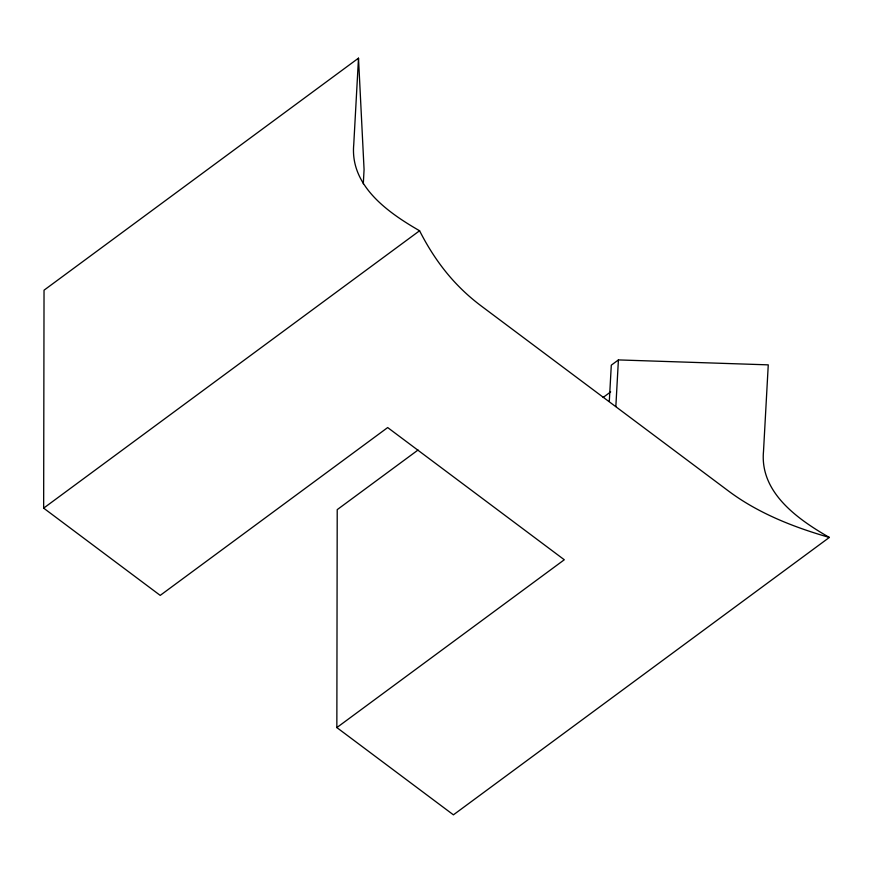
<?xml version="1.0" encoding="UTF-8"?>
<svg xmlns="http://www.w3.org/2000/svg" width="873" height="873" viewBox="0 0 873 873"><rect width="100%" height="100%" fill="white"/><g stroke="black" fill="none" stroke-linecap="round" stroke-linejoin="round"><path stroke-width="1.31" d="M609.31 401.242L611.296 365.176L618.411 359.916L768.262 364.859L763.504 451.363C759.63 492.547 797.824 519.315 829.35 537.441L453.414 814.836L336.847 727.58L564.296 559.757L387.677 427.563L160.217 595.386L43.65 508.141L44.032 290.196L358.497 58.164L364.074 169.558L363.299 183.788M336.847 727.58L337.218 509.646L418.036 450.021M358.497 58.164L353.74 144.678C349.877 185.851 388.07 212.63 419.586 230.756C429.778 250.878 442.546 269.812 458.38 285.951A230.581 171.359 0.1 0 0 481.263 305.997L728.551 491.062A229.359 170.442 0.1 0 0 752.22 506.471C776.413 520.177 802.691 529.78 829.35 537.441M615.847 406.502L618.411 359.916M43.65 508.141L419.586 230.756M603.134 397.444L610.663 391.89"/></g></svg>
